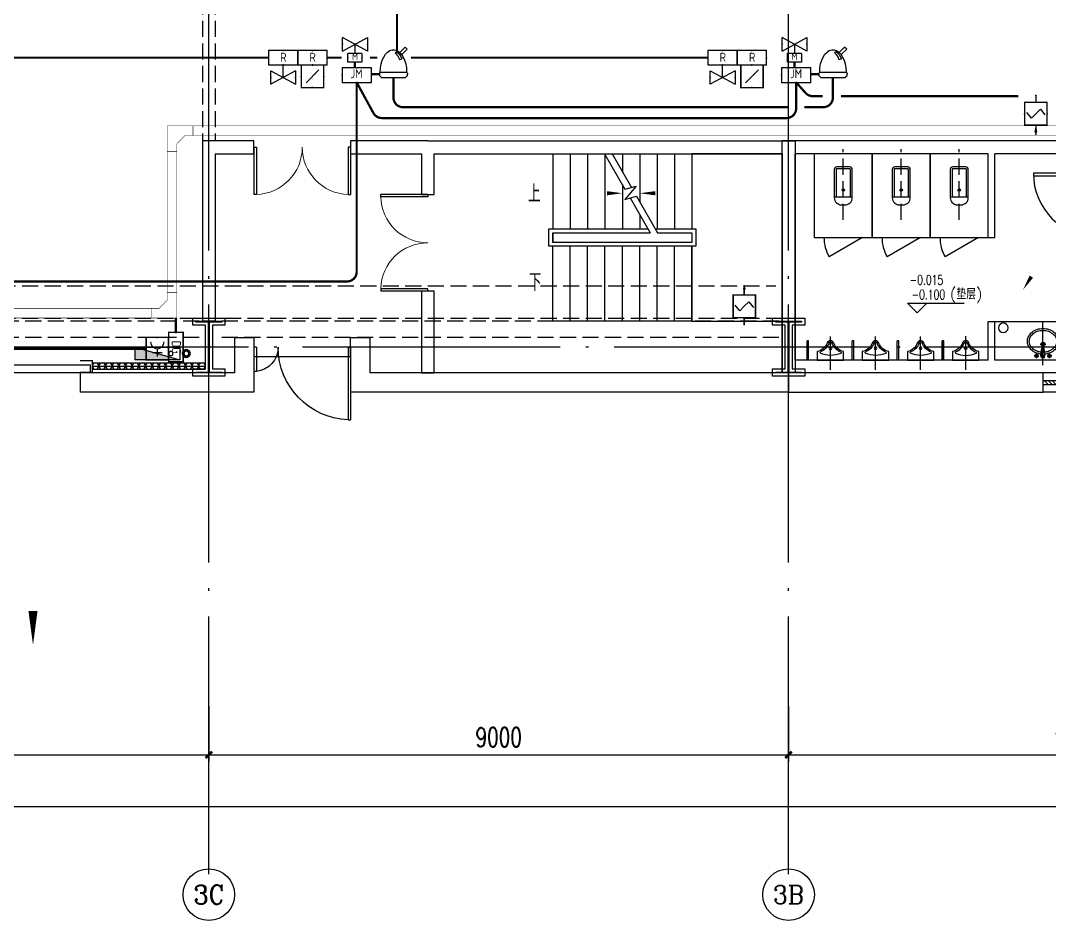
# Model space of a CAD drawing. Extents: x -1396510 to 1250330, y -1892470 to 1623980.
# Drawn here: x 798553 to 814525, y -1368770 to -1354808 of the extents above; entities that cross this region are included whole.
import ezdxf
from ezdxf.enums import TextEntityAlignment as Align

# ---------------------------------------------------------------- set-up
doc = ezdxf.new("R2010")
doc.units = 0
doc.header["$LTSCALE"] = 1000
doc.header["$MEASUREMENT"] = 0
for name, pattern in [('10平面$0$DASH', [0.35, 0.25, -0.1]), ('10平面$1$DOTE', [2.42, 2, -0.2, 0.02, -0.2]), ('DASH', [0.35, 0.25, -0.1]), ('DOTE', [2.42, 2, -0.2, 0.02, -0.2])]:
    doc.linetypes.add(name, pattern=pattern)
doc.layers.get('Defpoints').update_dxf_attribs({"color": 210})
for name, color, linetype in [('10平面$0$WINDOW', 4, 'Continuous'), ('10平面$1$A-AXIS-DOTE', 14, '10平面$1$DOTE'), ('A-AXIS-D', 1, 'Continuous'), ('A-AXIS-DOTE', 14, 'DOTE'), ('A-AXIS-SYMB', 3, 'Continuous'), ('A-HATCH-2', 251, 'Continuous'), ('A-HRAIL', 173, 'Continuous'), ('A-LIN-V', 9, 'Continuous'), ('A-SFCE', 30, 'Continuous'), ('A-TEXT', 61, 'Continuous'), ('A-WC', 223, 'Continuous'), ('A-WINDOW', 140, 'Continuous'), ('AS-COLN', 6, 'Continuous'), ('AS-WALL', 40, 'Continuous'), ('CABLETRAY_FIRE', 1, 'DASH'), ('DIM_SYMB', 3, 'Continuous'), ('EQUIP-动力', 3, 'Continuous'), ('EQUIP-消防', 3, 'Continuous'), ('SB_ZF消火栓', 10, 'Continuous'), ('SB_ZF消火栓M', 10, 'Continuous'), ('SP-KDLA消防', 2, 'Continuous'), ('WIRE-照明', 1, 'Continuous'), ('建-标高', 3, 'Continuous'), ('建-门', 4, 'Continuous')]:
    doc.layers.add(name, color=color, linetype=linetype)
doc.layers.add('A-云线2', color=3, linetype='Continuous', plot=False)
doc.layers.add('LG-ZF消防', color=1, linetype='Continuous', lineweight=60)
doc.styles.add('_TCH_AXIS', font='COMPLEX', dxfattribs={"bigfont": 'GBCBIG'})
doc.styles.add('_TCH_DIM', font='SIMPLEX', dxfattribs={"bigfont": 'GBCBIG'})
doc.styles.add('_TCH_DIM_T3', font='SIMPLEX', dxfattribs={"width": 0.705882, "bigfont": 'GBCBIG'})
doc.styles.add('_TCH_WINDOW', font='SIMPLEX', dxfattribs={"height": 3.5, "bigfont": 'GBCBIG'})
doc.styles.add('_TEL_ATTDEF', font='GBENOR', dxfattribs={"width": 0.8, "height": 3, "bigfont": 'GBCBIG'})
doc.styles.add('_TEL_DIM', font='SIMPLEX', dxfattribs={"width": 0.8, "height": 3.5, "bigfont": 'HZTXT'})
doc.styles.add('A-STANDARD', font='SIMPLEX', dxfattribs={"bigfont": 'GBCBIG'})
doc.styles.get("Standard").update_dxf_attribs({"font": 'gbenor.shx', "bigfont": 'gbcbig.shx'})
doc.styles.add('TG_LINETYPE', font='SIMPLEX', dxfattribs={"width": 0.8, "height": 3, "bigfont": 'HZTXT'})
doc.linetypes.add('TG_TV', pattern='A,1,-0.6,["TV",TG_LINETYPE,S=0.1,R=0,X=-0.6,Y=-0.15],0', length=1.6)
doc.dimstyles.new('_TCH_ARCH&&100', dxfattribs={"dimtxt": 297.5, "dimasz": 100, "dimexe": 100, "dimexo": 100, "dimgap": 126.25, "dimtad": 1, "dimdec": 0, "dimzin": 0, "dimdsep": 46, "dimtxsty": '_TCH_DIM_T3', "dimblk": 'ARCHTICK', "dimcen": 0.09, "dimclrt": 7, "dimazin": 2, "dimtfac": 1, "dimtdec": 0, "dimtix": 1, "dimtmove": 2, "dimatfit": 3, "dimfxl": 0, "dimtolj": 1, "dimtzin": 0, "dimarcsym": 0})

# ---------------------------------------------------------------- blocks, each defined once
blk = doc.blocks.new('清洁间')
at = {"layer": 'A-AXIS-DOTE', "color": 0, "linetype": 'DASH'}
blk.add_lwpolyline([(2044571, 1694020), (2045331, 1694020)], dxfattribs=at)
at = {"layer": 'A-WC', "color": 0}
for points in [[(2045106, 1693770), (2045106, 1694270), (2044606, 1694270), (2044606, 1693770)], [(2045056, 1693820), (2045056, 1694220), (2044656, 1694220), (2044656, 1693820)]]:
    blk.add_lwpolyline(points, close=True, dxfattribs=at)
for points in [[(2044828, 1694048), (2044656, 1694220)], [(2044884, 1694048), (2045056, 1694220)], [(2044656, 1693820), (2044828, 1693991)], [(2045056, 1693820), (2044884, 1693991)]]:
    blk.add_lwpolyline(points, dxfattribs=at)
blk.add_circle((2044856, 1694020), 40, dxfattribs=at)
blk = doc.blocks.new('厕卫')
at = {"layer": 'A-AXIS-DOTE', "color": 0, "linetype": 'DASH'}
blk.add_line((50, -823), (50, 272), dxfattribs=at)
at = {"layer": 'A-WC', "color": 0}
for p, q in [((-60, -40), (-60, -470)), ((150, -30), (-50, -30)), ((160, -470), (160, -40)), ((190, -470), (-90, -470)), ((350, -1097), (-170, -1397))]:
    blk.add_line(p, q, dxfattribs=at)
blk.add_lwpolyline([(-400, 203), (-400, -1097), (500, -1097), (500, 203)], close=True, dxfattribs=at)
blk.add_lwpolyline([(190, -40, 0.414214), (150, 0), (-50, 0, 0.414214), (-90, -40), (-90, -480, 0.414214), (20, -590), (80, -590, 0.414214), (190, -480)], format="xyb", close=True, dxfattribs=at)
blk.add_circle((50, -359), 20, dxfattribs=at)
for centre, radius, start, end in [((-50, -40), 10, 90, 180), ((150, -40), 10, 0, 90), ((350, -1097), 600, 180, 209.9999)]:
    blk.add_arc(centre, radius, start, end, dxfattribs=at)
for p in [(50, 0), (50, -359)]:
    blk.add_point(p, dxfattribs=at)
blk = doc.blocks.new('$lvtry$00000224')
at = {"color": 0}
for p, q in [((-363, 0), (-363, -300)), ((-338, 0), (-363, 0)), ((-338, 0), (-338, -300)), ((337, 0), (337, -300)), ((362, 0), (337, 0)), ((362, 0), (362, -300)), ((-338, -300), (-363, -300)), ((362, -300), (337, -300))]:
    blk.add_line(p, q, dxfattribs=at)
at = {"color": 0, "elevation": 0}
blk.add_lwpolyline([(-205, -131), (-205, 0), (205, 0), (205, -131, 0.268068), (51, -263, -0.317765), (0, -300, -0.317765), (-51, -263, 0.268068)], format="xyb", close=True, dxfattribs=at)
at = {"color": 0}
blk.add_circle((0, -182, 0), 20, dxfattribs=at)
for centre, radius, start, end in [((-152, -115, 0), 10, 114.1084, 248.1394), ((5, -466, 0), 395, 66.6675, 114.1084), ((-243, -341, 0), 233, 19.2639, 68.1394), ((243, -341, 0), 233, 110.4941, 160.7361), ((158, -113, 0), 10, 290.4941, 66.6675), ((0, -256, 0), 24, 199.2639, 269.4998), ((0, -256, 0), 24, 270.5002, 340.7361)]:
    blk.add_arc(centre, radius, start, end, dxfattribs=at)
blk.add_point((0, -182, 0), dxfattribs=at)
at = {"layer": 'A-AXIS-DOTE', "color": 0}
blk.add_lwpolyline([(0, 153), (0, -367)], dxfattribs=at)
blk = doc.blocks.new('小便器')
at = {"layer": 'A-WC', "color": 8, "xscale": -1, "rotation": 89.99999999999999}
blk.add_blockref('$lvtry$00000224', (2044606, 1695654), dxfattribs=at)
blk = doc.blocks.new('45345')
at = {"layer": 'A-WC'}
h = blk.add_hatch(dxfattribs=at)
h.set_pattern_fill('ANSI31', color=0, scale=10)
h.set_pattern_definition([(30, (40598742844.535, 3385776346.45), (-7.9375, 13.74815), [])])
edge = h.paths.add_edge_path()
edge.add_arc((40598742441.347763, 3385774511.717568), 50, 0, 360)
at = {"layer": 'A-WC', "color": 0}
blk.add_circle((40598742441.347763, 3385774511.717568), 50, dxfattribs=at)
blk = doc.blocks.new('343243')
at = {"layer": '10平面$1$A-AXIS-DOTE', "color": 0}
blk.add_lwpolyline([(-137039, 783550), (-137039, 784210)], dxfattribs=at)
at = {"layer": 'A-WC', "color": 0}
for p, q in [((-137084, 783875), (-136994, 783875)), ((-137071, 783707), (-137056, 783814)), ((-137064, 783668), (-137056, 783814)), ((-137056, 783814), (-137022, 783814)), ((-137056, 783804), (-137022, 783804)), ((-137039, 783830), (-137039, 783920)), ((-137014, 783668), (-137022, 783814)), ((-137008, 783707), (-137022, 783814)), ((-137176, 783694), (-137103, 783694)), ((-137139, 783657), (-137139, 783731)), ((-137064, 783668), (-137071, 783707)), ((-137064, 783668), (-137014, 783668)), ((-137063, 783687), (-137015, 783687)), ((-137014, 783668), (-137008, 783707)), ((-136976, 783694), (-136903, 783694)), ((-136939, 783657), (-136939, 783731))]:
    blk.add_line(p, q, dxfattribs=at)
for points in [[(-137069, 783721, -0.055034), (-137132, 783735, -0.088849), (-137208, 783776, -0.104988), (-137263, 783843, -0.12017), (-137282, 783920, -0.12017), (-137263, 783997, -0.104988), (-137208, 784064, -0.088849), (-137132, 784105, -0.080052), (-137039, 784120, -0.080052)], [(-137039, 784120, -0.080052), (-136946, 784105, -0.088849), (-136870, 784064, -0.104988), (-136815, 783997, -0.12017), (-136796, 783920, -0.12017), (-136815, 783843, -0.104988), (-136870, 783776, -0.088849), (-136946, 783735, -0.055034), (-137010, 783721, -0.080052)], [(-137065, 783751, -0.056066), (-137123, 783763, -0.088849), (-137190, 783800, -0.104988), (-137237, 783857, -0.12017), (-137252, 783920, -0.12017), (-137237, 783983, -0.104988), (-137190, 784040, -0.088849), (-137123, 784077, -0.080052), (-137039, 784090, -0.080052)], [(-137039, 784090, -0.080052), (-136956, 784077, -0.088849), (-136889, 784040, -0.104988), (-136842, 783983, -0.12017), (-136826, 783920, -0.12017), (-136842, 783857, -0.104988), (-136889, 783800, -0.088849), (-136956, 783763, -0.056066), (-137014, 783751, -0.080052)]]:
    blk.add_lwpolyline(points, format="xyb", dxfattribs=at)
for centre, radius in [((-137039, 783875), 30), ((-137039, 783875), 20), ((-137139, 783694), 25), ((-137139, 783694), 15), ((-136939, 783694), 25), ((-136939, 783694), 15)]:
    blk.add_circle(centre, radius, dxfattribs=at)
for centre, start, end in [((-137040, 783695), 80.5252, 279.4748), ((-137038, 783695), 260.5252, 99.4748)]:
    blk.add_arc(centre, 7.19, start, end, dxfattribs=at)
blk = doc.blocks.new('*U14')
at = {"color": 0}
blk.add_lwpolyline([(500, 0), (500, 1000), (460, 1000), (460, 0)], close=True, dxfattribs=at)
blk.add_arc((500, 0), 1000, 90, 180, dxfattribs=at)
blk = doc.blocks.new('*U13')
at = {"color": 0, "xscale": 0.001, "yscale": 0.001, "zscale": 0.001}
blk.add_blockref('*U14', (0, 0), dxfattribs=at)
blk = doc.blocks.new('*U16')
at = {"color": 0}
blk.add_lwpolyline([(400, 0), (400, 800), (360, 800), (360, 0)], close=True, dxfattribs=at)
blk.add_arc((400, 0), 800, 90, 180, dxfattribs=at)
blk = doc.blocks.new('*U15')
at = {"color": 0, "xscale": 0.00125, "yscale": 0.00125, "zscale": 0.00125}
blk.add_blockref('*U16', (0, 0), dxfattribs=at)
blk = doc.blocks.new('G$CA7A27C8F')
at = {"layer": 'A-AXIS-DOTE', "color": 8}
blk.add_lwpolyline([(2222, -4363), (1702, -4363)], dxfattribs=at)
at = {"layer": 'A-AXIS-SYMB', "color": 8}
for points in [[(-426, 1047, 0, 0, 0), (104, 1517, 0, 64, 0), (-76, 1358, 0, 0, 0)], [(1310, -1863, 0, 0, 0), (1840, -1393, 0, 64, 0), (1660, -1552, 0, 0, 0)], [(364, -3083, 0, 0, 0), (980, -3473, 0, 64, 0), (777, -3344, 0, 0, 0)]]:
    blk.add_lwpolyline(points, format="xyseb", dxfattribs=at)
at = {"layer": 'A-LIN-V', "color": 8}
blk.add_line((2070, 2187), (-1130, 2187), dxfattribs=at)
at = {"layer": 'A-WC', "color": 8}
for p, q in [((1470, -3913), (1470, -2413)), ((2070, -4700), (1770, -4700)), ((1770, -4700), (1770, -4725)), ((2070, -4725), (1770, -4725))]:
    blk.add_line(p, q, dxfattribs=at)
at = {"layer": 'A-WC'}
blk.add_line((2070, -4700), (2070, -4725), dxfattribs=at)
at = {"layer": 'A-WC', "color": 8}
blk.add_lwpolyline([(-1130, 1587), (270, 1587), (270, 2187), (270, 2187)], dxfattribs=at)
at = {"layer": 'A-WC', "color": 8, "elevation": 0}
blk.add_lwpolyline([(1939, -4568), (2070, -4568), (2070, -4158), (1939, -4158, -0.268068), (1806, -4312, 0.317765), (1770, -4363, 0.317765), (1806, -4414, -0.268068)], format="xyb", close=True, dxfattribs=at)
at = {"layer": 'A-WC', "color": 8}
blk.add_circle((1888, -4363, 0), 20, dxfattribs=at)
for centre, radius, start, end in [((1729, -4120, 0), 233, 289.2639, 339.5059), ((1957, -4205, 0), 10, 23.3325, 159.5059), ((1603, -4358, 0), 395, 335.8916, 23.3325), ((1814, -4363, 0), 24, 109.2639, 179.4998), ((1814, -4363, 0), 24, 180.5002, 250.7361), ((1729, -4606, 0), 233, 21.8606, 70.7361), ((1955, -4515, 0), 10, 201.8606, 335.8916)]:
    blk.add_arc(centre, radius, start, end, dxfattribs=at)
blk.add_point((1888, -4363, 0), dxfattribs=at)
at = {"layer": 'AS-WALL'}
for p, q in [((-1330, 2387), (-1330, -563)), ((-1130, 2387), (-1330, 2387)), ((-1130, 2387), (-1130, -363)), ((2070, 2387), (2070, -363)), ((2270, 2387), (2070, 2387)), ((2270, 2387), (2270, -463)), ((-830, -363), (-1130, -363)), ((-830, -563), (-830, -363)), ((370, -363), (170, -363)), ((170, -363), (170, -563)), ((2070, -363), (370, -363)), ((2270, -463), (2270, -2313)), ((-1330, -563), (-830, -563)), ((170, -563), (270, -563)), ((270, -563), (270, -1013)), ((470, -1013), (470, -563)), ((2070, -563), (470, -563)), ((2070, -563), (2070, -2213)), ((270, -1013), (470, -1013)), ((470, -1813), (270, -1813)), ((270, -1813), (270, -2213)), ((470, -2213), (470, -1813)), ((-1330, -2213), (-1330, -3963)), ((-830, -2213), (-1330, -2213)), ((-830, -2413), (-830, -2213)), ((270, -2213), (170, -2213)), ((170, -2213), (170, -2413)), ((2070, -2213), (470, -2213)), ((2270, -2313), (2270, -3963)), ((-1130, -2413), (-1130, -3913)), ((-1130, -2413), (-830, -2413)), ((170, -2413), (370, -2413)), ((2070, -2413), (370, -2413)), ((2070, -2413), (2070, -3913)), ((-1330, -3963), (-1330, -7213)), ((170, -3913), (-1130, -3913)), ((170, -4013), (170, -3913)), ((2070, -3913), (1470, -3913)), ((1470, -4013), (1470, -3913)), ((2270, -3963), (2270, -7213)), ((170, -4013), (-1130, -4013)), ((-1130, -4013), (-1130, -7013)), ((2070, -4013), (1470, -4013)), ((2070, -4013), (2070, -7013)), ((2070, -7013), (-1130, -7013)), ((2270, -7213), (-1330, -7213))]:
    blk.add_line(p, q, dxfattribs=at)
at = {"layer": '建-门'}
for p, q in [((170, -363), (-830, -363)), ((470, -1013), (470, -1813)), ((170, -2413), (-830, -2413))]:
    blk.add_line(p, q, dxfattribs=at)
at = {"color": 8}
for name, p, rotation in [('厕卫', (1866, 1037), 270), ('厕卫', (1866, 137), 270), ('厕卫', (-928, -4513), 90), ('小便器', (2046676, 1690591), 180), ('厕卫', (-928, -5413), 90), ('小便器', (2046676, 1689891), 180), ('厕卫', (-928, -6313), 90), ('小便器', (2046676, 1689191), 180)]:
    blk.add_blockref(name, p, dxfattribs=dict(at, rotation=rotation))
at = {"layer": 'A-HRAIL', "color": 8, "rotation": 180}
blk.add_blockref('清洁间', (2046676, 1693207), dxfattribs=at)
at = {"layer": 'A-LIN-V', "color": 8, "xscale": -1.5, "yscale": 1.5, "zscale": 1.5}
for p in [(60898113797, -5078660050), (60898115621, -5078662967), (60898115232, -5078665548)]:
    blk.add_blockref('45345', p, dxfattribs=at)
at = {"layer": 'A-WINDOW', "color": 8}
for p, rotation in [((-137370, 785805), 180), ((785700, 133876), 90)]:
    blk.add_blockref('343243', p, dxfattribs=dict(at, rotation=rotation))
at = {"layer": '建-门'}
for name, p, xscale, yscale, zscale, rotation in [('*U13', (-330, -463), 1000, -1000, 199.9999999999999, 180.0000000000208), ('*U15', (370, -1413), 800, -800, 199.9999999999998, 270), ('*U13', (-330, -2313), 1000, 1000, 200, 180.0000000000208)]:
    blk.add_blockref(name, p, dxfattribs=dict(at, xscale=xscale, yscale=yscale, zscale=zscale, rotation=rotation))
at = {"layer": 'A-TEXT', "color": 8, "style": '_TCH_WINDOW'}
for s, p in [('女卫', (-372, 733)), ('清洁间', (1028, -1515)), ('男卫', (191, -2836))]:
    blk.add_text(s, height=231.5, dxfattribs=at).set_placement(p)
blk = doc.blocks.new('10平面$0$$DorLib2D$00000126')
at = {"color": 0, "linetype": 'Continuous'}
for p, q in [((-0.532, 0.5), (-0.532, 0.9)), ((0.532, 0.9), (0.532, 0.5))]:
    blk.add_line(p, q, dxfattribs=at)
at = {"color": 0, "linetype": '10平面$0$DASH'}
for p, q in [((-0.532, 0.9), (0.532, 0.9)), ((-0.532, 0.5), (0.532, 0.5))]:
    blk.add_line(p, q, dxfattribs=at)
blk = doc.blocks.new('DOOR2DLIB$SYSLIB$00000123')
at = {"color": 0}
for p, q in [((0.475, -0.001), (0.475, 0.752)), ((0.475, 0.752), (0.5, 0.752)), ((0.5, -0.001), (0.5, 0.752)), ((-0.5, 0), (-0.5, 0.252)), ((-0.475, 0.252), (-0.5, 0.252)), ((-0.475, 0), (-0.475, 0.252)), ((-0.475, 0), (-0.5, 0)), ((0.475, -0.001), (0.5, -0.001))]:
    blk.add_line(p, q, dxfattribs=at)
for centre, radius, start, end in [((0.505, -0.002), 0.755, 92.2493, 179.7238), ((-0.501, 0.003), 0.251, 359.7899, 84.0974)]:
    blk.add_arc(centre, radius, start, end, dxfattribs=at)
blk = doc.blocks.new('42343243')
at = {"layer": '10平面$0$WINDOW'}
blk.add_line((-144654, 1222620), (-146154, 1222620), dxfattribs=at)
at = {"layer": 'AS-WALL'}
for p, q in [((-146154, 1223170), (-148854, 1223170)), ((-148854, 1222870), (-148854, 1223170)), ((-146154, 1222620), (-146154, 1223170)), ((-144654, 1222620), (-144654, 1223170)), ((-137854, 1223170), (-144654, 1223170)), ((-137854, 1222870), (-137854, 1223170)), ((-146454, 1222870), (-148854, 1222870)), ((-146454, 1222320), (-146454, 1222870)), ((-144354, 1222320), (-144354, 1222870)), ((-137854, 1222870), (-144354, 1222870)), ((-146154, 1222320), (-146154, 1222620)), ((-144654, 1222620), (-144654, 1222320)), ((-146454, 1222320), (-146154, 1222320)), ((-144654, 1222320), (-144354, 1222320))]:
    blk.add_line(p, q, dxfattribs=at)
at = {"layer": '10平面$0$WINDOW', "zscale": 300}
for name, p, xscale, yscale, rotation in [('DOOR2DLIB$SYSLIB$00000123', (-145404, 1222470), -1500, -1500, 179.9999999999555), ('10平面$0$$DorLib2D$00000126', (-151354, 1223020), 5000, 300, 180)]:
    blk.add_blockref(name, p, dxfattribs=dict(at, xscale=xscale, yscale=yscale, rotation=rotation))
blk = doc.blocks.new('4324324')
at = {"layer": 'A-HATCH-2', "color": 8, "linetype": 'DASH'}
for p, q in [((-312854, 549870), (-138054, 549870)), ((-312854, 549370), (-138054, 549370))]:
    blk.add_line(p, q, dxfattribs=at)
blk = doc.blocks.new('w42343243')
at = {"layer": 'A-HATCH-2', "color": 8}
blk.add_lwpolyline([(-165104, 621070), (-164604, 621070), (-164604, 620958), (-164800, 620958), (-164800, 620282), (-164604, 620282), (-164604, 620170), (-165104, 620170), (-165104, 620282), (-164908, 620282), (-164908, 620958), (-165104, 620958)], close=True, dxfattribs=at)
at = {"layer": 'AS-COLN', "color": 3}
blk.add_lwpolyline([(-165054, 621020), (-164654, 621020), (-164654, 621008), (-164850, 621008), (-164850, 620232), (-164654, 620232), (-164654, 620220), (-165054, 620220), (-165054, 620232), (-164858, 620232), (-164858, 621008), (-165054, 621008)], close=True, dxfattribs=at)
blk = doc.blocks.new('42343')
at = {"layer": 'A-WINDOW'}
for p in [(18000, -71700), (27000, -71700)]:
    blk.add_blockref('w42343243', p, dxfattribs=at)
blk = doc.blocks.new('3333')
at = {"layer": 'A-SFCE', "const_width": 20}
blk.add_lwpolyline([(-227064, 766320), (-227064, 766510), (-227244, 766510), (-227244, 766320)], dxfattribs=at)
blk = doc.blocks.new('A$C5D961328')
at = {"layer": 'SB_ZF消火栓'}
blk.add_hatch(color=256, dxfattribs=at).paths.add_polyline_path([(0, 40), (700, 40), (700, 240)])
for p, q in [((700, 240), (0, 240)), ((0, 240), (0, 40)), ((700, 240), (0, 40)), ((700, 240), (700, 40)), ((0, 40), (700, 40))]:
    blk.add_line(p, q, dxfattribs=at)
at = {"layer": 'SB_ZF消火栓', "color": 1}
blk.add_circle((140, 140), 32.5, dxfattribs=at)
blk = doc.blocks.new('we42342343234')
at = {"layer": 'LG-ZF消防'}
blk.add_circle((-147204, 548820), 50, dxfattribs=at)
at = {"layer": 'SB_ZF消火栓M', "xscale": -1}
blk.add_blockref('A$C5D961328', (-147304, 548680), dxfattribs=at)
blk = doc.blocks.new('_ArchTick')
at = {"color": 0, "linetype": 'ByBlock', "const_width": 0.4}
blk.add_lwpolyline([(-0.5, -0.5), (0.5, 0.5)], dxfattribs=at)
blk = doc.blocks.new('*D5817')
at = {"layer": 'A-AXIS-D', "color": 0, "lineweight": -2, "transparency": 16777216}
for p, q in [((157000, -77370), (157000, -78228)), ((166000, -77370), (166000, -78228)), ((157000, -78128), (166000, -78128))]:
    blk.add_line(p, q, dxfattribs=at)
at = {"layer": 'Defpoints', "color": 0, "transparency": 16777216}
for p in [(157000, -77270), (166000, -77270), (166000, -78128)]:
    blk.add_point(p, dxfattribs=at)
at = {"layer": 'A-AXIS-D', "color": 0, "lineweight": -2, "transparency": 16777216, "xscale": 100, "yscale": 100, "zscale": 100, "rotation": 180}
blk.add_blockref('_ArchTick', (157000, -78128), dxfattribs=at)
at = {"layer": 'A-AXIS-D', "color": 0, "lineweight": -2, "transparency": 16777216, "xscale": 100, "yscale": 100, "zscale": 100}
blk.add_blockref('_ArchTick', (166000, -78128), dxfattribs=at)
at = {"layer": 'A-AXIS-D', "color": 7, "transparency": 16777216, "insert": (161500, -77853), "char_height": 297.5, "attachment_point": 5, "style": '_TCH_DIM_T3'}
blk.add_mtext('\\A1;9000', dxfattribs=at)
blk = doc.blocks.new('*D5818')
at = {"layer": 'A-AXIS-D', "color": 0, "lineweight": -2, "transparency": 16777216}
for p, q in [((166000, -77370), (166000, -78228)), ((175000, -77370), (175000, -78228)), ((166000, -78128), (175000, -78128))]:
    blk.add_line(p, q, dxfattribs=at)
at = {"layer": 'Defpoints', "color": 0, "transparency": 16777216}
for p in [(166000, -77270), (175000, -77270), (175000, -78128)]:
    blk.add_point(p, dxfattribs=at)
at = {"layer": 'A-AXIS-D', "color": 0, "lineweight": -2, "transparency": 16777216, "xscale": 100, "yscale": 100, "zscale": 100, "rotation": 180}
blk.add_blockref('_ArchTick', (166000, -78128), dxfattribs=at)
at = {"layer": 'A-AXIS-D', "color": 0, "lineweight": -2, "transparency": 16777216, "xscale": 100, "yscale": 100, "zscale": 100}
blk.add_blockref('_ArchTick', (175000, -78128), dxfattribs=at)
at = {"layer": 'A-AXIS-D', "color": 7, "transparency": 16777216, "insert": (170500, -77853), "char_height": 297.5, "attachment_point": 5, "style": '_TCH_DIM_T3'}
blk.add_mtext('\\A1;9000', dxfattribs=at)
blk = doc.blocks.new('*D5819')
at = {"layer": 'A-AXIS-D', "color": 0, "lineweight": -2, "transparency": 16777216}
for p, q in [((175000, -77370), (175000, -78228)), ((184000, -77370), (184000, -78228)), ((175000, -78128), (184000, -78128))]:
    blk.add_line(p, q, dxfattribs=at)
at = {"layer": 'Defpoints', "color": 0, "transparency": 16777216}
for p in [(175000, -77270), (184000, -77270), (184000, -78128)]:
    blk.add_point(p, dxfattribs=at)
at = {"layer": 'A-AXIS-D', "color": 0, "lineweight": -2, "transparency": 16777216, "xscale": 100, "yscale": 100, "zscale": 100, "rotation": 180}
blk.add_blockref('_ArchTick', (175000, -78128), dxfattribs=at)
at = {"layer": 'A-AXIS-D', "color": 0, "lineweight": -2, "transparency": 16777216, "xscale": 100, "yscale": 100, "zscale": 100}
blk.add_blockref('_ArchTick', (184000, -78128), dxfattribs=at)
at = {"layer": 'A-AXIS-D', "color": 7, "transparency": 16777216, "insert": (179500, -77853), "char_height": 297.5, "attachment_point": 5, "style": '_TCH_DIM_T3'}
blk.add_mtext('\\A1;9000', dxfattribs=at)
blk = doc.blocks.new('*D5830')
at = {"layer": 'A-AXIS-D', "color": 0, "lineweight": -2, "transparency": 16777216}
for p, q in [((-900, -77470), (-900, -79028)), ((184800, -77470), (184800, -79028)), ((-900, -78928), (184800, -78928))]:
    blk.add_line(p, q, dxfattribs=at)
at = {"layer": 'Defpoints', "color": 0, "transparency": 16777216}
for p in [(-900, -77370), (184800, -77370), (184800, -78928)]:
    blk.add_point(p, dxfattribs=at)
at = {"layer": 'A-AXIS-D', "color": 0, "lineweight": -2, "transparency": 16777216, "xscale": 100, "yscale": 100, "zscale": 100, "rotation": 180}
blk.add_blockref('_ArchTick', (-900, -78928), dxfattribs=at)
at = {"layer": 'A-AXIS-D', "color": 0, "lineweight": -2, "transparency": 16777216, "xscale": 100, "yscale": 100, "zscale": 100}
blk.add_blockref('_ArchTick', (184800, -78928), dxfattribs=at)
at = {"layer": 'A-AXIS-D', "color": 7, "transparency": 16777216, "insert": (91950, -78653), "char_height": 297.5, "attachment_point": 5, "style": '_TCH_DIM_T3'}
blk.add_mtext('\\A1;185700', dxfattribs=at)
blk = doc.blocks.new('*U52')
at = {"color": 0}
for p, q in [((-250, 150), (250, 150)), ((250, 30), (-250, 30)), ((-250, -30), (-190, 30)), ((-190, -30), (-130, 30)), ((-130, -30), (-70, 30)), ((-70, -30), (-10, 30)), ((-10, -30), (50, 30)), ((50, -30), (110, 30)), ((110, -30), (170, 30)), ((170, -30), (230, 30)), ((250, -30), (-250, -30)), ((-250, -150), (250, -150))]:
    blk.add_line(p, q, dxfattribs=at)
for points in [[(-250, -150), (-250, 150)], [(250, -150), (250, 150)]]:
    blk.add_lwpolyline(points, dxfattribs=at)
blk = doc.blocks.new('*U51')
at = {"color": 0, "xscale": 0.001999999996058992, "yscale": 0.003333333333333334, "zscale": 0.001999999996058992}
blk.add_blockref('*U52', (0, 0), dxfattribs=at)
blk = doc.blocks.new('$DorLib2D$00000002')
for p, q in [((-0.5, 0), (-0.5, 0.4875)), ((-0.475, 0.4875), (-0.5, 0.4875)), ((-0.475, 0), (-0.475, 0.4875)), ((0.475, 0), (0.475, 0.4875)), ((0.475, 0.4875), (0.5, 0.4875)), ((0.5, 0), (0.5, 0.4875)), ((-0.5, 0), (-0.475, 0)), ((0.5, 0), (0.475, 0))]:
    blk.add_line(p, q)
at = {"lineweight": 13}
for centre, start, end in [((-0.4875, 0), 0, 88.53072), ((0.4875, 0), 91.46928, 180)]:
    blk.add_arc(centre, 0.4875, start, end, dxfattribs=at)
blk = doc.blocks.new('99平面图例外参$0$$LinePat$圆环')
for points in [[(0, 150), (300, 150)], [(0, 0), (300, 0)], [(0, -150), (300, -150)]]:
    blk.add_lwpolyline(points)
at = {"color": 0}
blk.add_circle((150, 0), 150, dxfattribs=at)
blk = doc.blocks.new('$equip$00002763')
for p, q in [((-0.5, 0.5), (-0.5, -0.5)), ((0.5, 0.5), (-0.5, 0.5)), ((0.5, -0.5), (0.5, 0.5)), ((-0.5, 0), (-0.907, 0)), ((-0.802, 0.041), (-0.802, -0.039)), ((-0.802, -0.039), (-0.632, 0)), ((-0.2, 0.2), (0.05, 0.4)), ((0, 0), (-0.2, 0.2)), ((0, 0), (0.2, -0.2)), ((0.809, 0), (0.5, 0)), ((0.2, -0.2), (-0.05, -0.4)), ((-0.5, -0.5), (0.5, -0.5))]:
    blk.add_line(p, q)
at = {"color": 0, "linetype": 'Continuous'}
blk.add_line((-0.632, 0), (-0.802, 0.041), dxfattribs=at)
at = {"const_width": 0.0571}
for points in [[(-0.5, 0.5), (0.5, 0.5), (0.5, -0.5), (-0.5, -0.5), (-0.5, 0.5), (0.5, 0.5)], [(-0.907, 0), (-0.5, 0)], [(0.5, 0), (0.809, 0)]]:
    blk.add_lwpolyline(points, dxfattribs=at)
for p in [(0, 0.5), (-0.907, 0), (0.809, 0), (0, -0.5)]:
    blk.add_point(p)
blk.add_solid([(-0.632, 0), (-0.802, 0.041), (-0.802, -0.039)])
at = {"color": 7, "flags": 1}
for tag, height, p in [('A', 0.00002, (0, 0)), ('B', 0.4, (0.755, -0.345))]:
    blk.add_attdef(tag, text='', height=height, dxfattribs=at).set_placement(p, align=Align.MIDDLE_CENTER)
blk = doc.blocks.new('$equip$00002656')
for p, q in [((-0.5, 1), (-0.5, 0)), ((0.5, 1), (-0.5, 1)), ((0.5, 0), (0.5, 1)), ((0, 0.5), (0, 0.15)), ((-0.5, 0), (0.5, 0)), ((-0.219, 0.331), (0.222, 0.331))]:
    blk.add_line(p, q)
at = {"const_width": 0.0571}
blk.add_lwpolyline([(-0.5, 1), (0.5, 1), (0.5, 0), (-0.5, 0), (-0.5, 1), (0.5, 1)], dxfattribs=at)
blk.add_arc((0, 0.8), 0.3, 180, 0)
for p in [(0, 1), (-0.5, 0.5), (0.5, 0.5), (0, 0)]:
    blk.add_point(p)
at = {"color": 7, "flags": 1}
for tag, height, p in [('B', 0.4, (0.762, 0.292)), ('A', 0.00002, (0, 0))]:
    blk.add_attdef(tag, text='', height=height, dxfattribs=at).set_placement(p, align=Align.MIDDLE_CENTER)
blk = doc.blocks.new('$equip$00002773')
for p, q in [((0.65, 0.65), (-0.65, 0.65)), ((-0.65, 0.65), (-0.65, 0)), ((0.65, 0), (0.65, 0.65)), ((-0.65, 0), (0.65, 0))]:
    blk.add_line(p, q)
at = {"const_width": 0.04}
blk.add_lwpolyline([(-0.65, 0.65), (-0.65, 0), (0.65, 0), (0.65, 0.65), (-0.65, 0.65), (-0.65, 0)], dxfattribs=at)
for p in [(0, 0.65), (-0.65, 0.325), (0, 0), (0.65, 0.325)]:
    blk.add_point(p)
at = {"color": 7}
blk.add_attdef('$TEXT$', text='', height=0.4, dxfattribs=at).set_placement((0.006, 0.343), align=Align.MIDDLE_CENTER)
at = {"color": 7, "flags": 1}
for tag, p in [('A', (0, 0)), ('B', (0.905, 0.246))]:
    blk.add_attdef(tag, text='', height=0.4, dxfattribs=at).set_placement(p, align=Align.MIDDLE_CENTER)
blk = doc.blocks.new('$equip$00003146')
for p, q in [((-0.31, 0), (0.31, 0)), ((-0.31, -0.38), (-0.31, 0)), ((0.31, 0), (0.31, -0.38)), ((-0.31, -0.38), (0.31, -0.38)), ((0, -0.79), (0, -0.38)), ((0.55, -0.49), (-0.55, -1.09)), ((-0.55, -0.49), (0.55, -1.09)), ((-0.55, -1.09), (-0.55, -0.49)), ((0.55, -0.49), (0.55, -1.09))]:
    blk.add_line(p, q)
for p in [(0, 0), (-0.31, -0.19), (0.31, -0.19), (-0.55, -0.79), (0, -0.79), (0.55, -0.79)]:
    blk.add_point(p)
at = {"color": 7, "style": '_TEL_DIM'}
blk.add_attdef('$TEXT$', text='', height=0.3, dxfattribs=at).set_placement((0, -0.19), align=Align.MIDDLE_CENTER)
at = {"color": 7, "style": '_TEL_DIM', "flags": 1}
for tag in ['A', 'REMARK']:
    blk.add_attdef(tag, text='', height=0.00002, dxfattribs=at).set_placement((0, 0), align=Align.MIDDLE_CENTER)
blk = doc.blocks.new('A$C7E452847')
at = {"layer": 'SP-KDLA消防', "color": 0}
for p, q in [((-257, 0), (-300, -46)), ((-257, 0), (257, 0)), ((-300, -71), (-300, -46)), ((-300, -71), (-300, -95)), ((-280, -116), (-300, -95)), ((-280, -116), (280, -116)), ((-280, -116), (-276, -203)), ((-276, -203), (-261, -288)), ((257, 0), (300, -46)), ((261, -288), (276, -203)), ((276, -203), (280, -116)), ((280, -116), (300, -95)), ((300, -46), (300, -71)), ((300, -95), (300, -71)), ((-261, -288), (-238, -366)), ((-238, -366), (-207, -436)), ((-207, -436), (-169, -495)), ((90, -463), (111, -425)), ((111, -425), (128, -381)), ((128, -381), (182, -396)), ((158, -448), (182, -396)), ((169, -495), (207, -436)), ((207, -436), (238, -366)), ((238, -366), (261, -288)), ((-169, -495), (-125, -541)), ((-125, -541), (-77, -573)), ((-77, -573), (-26, -589)), ((-26, -589), (26, -589)), ((26, -589), (77, -573)), ((41, -515), (67, -493)), ((41, -515), (60, -550)), ((60, -550), (96, -526)), ((67, -493), (90, -463)), ((77, -573), (125, -541)), ((96, -526), (130, -491)), ((125, -541), (169, -495)), ((130, -491), (158, -448)), ((250, -646), (136, -532)), ((176, -486), (293, -603)), ((293, -603), (250, -646))]:
    blk.add_line(p, q, dxfattribs=at)
blk = doc.blocks.new('$equip$00002760')
for p, q in [((0.5, 0.5), (-0.5, 0.5)), ((-0.5, 0.5), (-0.5, -0.5)), ((0.5, -0.5), (0.5, 0.5)), ((-0.283, -0.283), (0.283, 0.283)), ((-0.5, -0.5), (0.5, -0.5))]:
    blk.add_line(p, q)
at = {"const_width": 0.0571}
blk.add_lwpolyline([(-0.5, 0.5), (0.5, 0.5), (0.5, -0.5), (-0.5, -0.5), (-0.5, 0.5), (0.5, 0.5)], dxfattribs=at)
for p in [(0, 0.5), (-0.5, 0), (0.5, 0), (0, -0.5)]:
    blk.add_point(p)
blk.add_solid([(0.283, 0.283), (0.075, 0.124), (0.124, 0.075)])
at = {"color": 7, "flags": 1}
for tag, height, p in [('A', 0.00002, (0, 0)), ('B', 0.4, (0.755, -0.254))]:
    blk.add_attdef(tag, text='', height=height, dxfattribs=at).set_placement(p, align=Align.MIDDLE_CENTER)
blk = doc.blocks.new('$equip$00002794')
for p, q in [((0, -0.552), (0, 0)), ((0, 0), (0.229, 0)), ((-0.55, -0.852), (-0.55, -0.252)), ((-0.55, -0.252), (0.55, -0.852)), ((0.55, -0.252), (-0.55, -0.852)), ((0.55, -0.252), (0.55, -0.852))]:
    blk.add_line(p, q)
for p in [(-0.55, -0.552), (0, -0.552), (0.55, -0.552)]:
    blk.add_point(p)
at = {"color": 7, "flags": 1}
for tag, height, p in [('A', 0.00002, (0, 0)), ('B', 0.4, (0.805, -0.606))]:
    blk.add_attdef(tag, text='', height=height, dxfattribs=at).set_placement(p, align=Align.MIDDLE_CENTER)
blk = doc.blocks.new('$equip$00002776')
for p, q in [((0.65, 0.65), (-0.65, 0.65)), ((-0.65, 0.65), (-0.65, 0)), ((0.65, 0), (0.65, 0.65)), ((-0.65, 0), (0.65, 0))]:
    blk.add_line(p, q)
at = {"const_width": 0.0571}
blk.add_lwpolyline([(-0.65, 0.65), (-0.65, 0), (0.65, 0), (0.65, 0.65), (-0.65, 0.65), (-0.65, 0)], dxfattribs=at)
for p in [(0, 0.65), (-0.65, 0.325), (0, 0), (0.65, 0.325)]:
    blk.add_point(p)
at = {"color": 7}
blk.add_attdef('$TEXT$', text='', height=0.34, dxfattribs=at).set_placement((0.006, 0.343), align=Align.MIDDLE_CENTER)
at = {"color": 7, "flags": 1}
for tag, height, p in [('A', 0.00002, (0, 0)), ('B', 0.4, (0.905, 0.246))]:
    blk.add_attdef(tag, text='', height=height, dxfattribs=at).set_placement(p, align=Align.MIDDLE_CENTER)
blk = doc.blocks.new('世赫3#厂房一层0821')
at = {"layer": 'A-AXIS-D'}
for centre in [(166000, -80296), (175000, -80296)]:
    blk.add_circle(centre, 400, dxfattribs=at)
at = {"layer": 'A-AXIS-DOTE', "color": 8, "ltscale": 2}
for p, q in [((166000, -79980), (166000, 5514)), ((175000, -79980), (175000, 5514)), ((190814.2, -71800), (-5155.8, -71800))]:
    blk.add_line(p, q, dxfattribs=at)
at = {"layer": 'A-AXIS-SYMB', "color": 8}
blk.add_lwpolyline([(163270, -74962.3, 0, 0, 0), (163270, -76422.3, 0, 140, 0), (163270, -75897.3, 0, 0, 0)], format="xyseb", dxfattribs=at)
at = {"layer": 'A-SFCE', "linetype": 'DASH'}
for p, q in [((165850, -71400), (148150, -71400)), ((165850, -71650), (148150, -71650))]:
    blk.add_line(p, q, dxfattribs=at)
at = {"layer": 'A-SFCE', "color": 2, "linetype": 'DASH'}
for p, q in [((174850, -71400), (166150, -71400)), ((174850, -71650), (166150, -71650))]:
    blk.add_line(p, q, dxfattribs=at)
at = {"layer": 'AS-WALL'}
for p, q in [((178950, -72200), (175000, -72200)), ((175000, -72200), (175000, -72500)), ((178950, -72500), (178950, -72200)), ((175000, -72500), (178950, -72500))]:
    blk.add_line(p, q, dxfattribs=at)
at = {"layer": 'Defpoints', "color": 8, "linetype": 'DASH'}
for p, q in [((165896, -36288), (165900, -68600)), ((166096, -36288), (166100, -68600)), ((166100, -68600), (165900, -68600))]:
    blk.add_line(p, q, dxfattribs=at)
at = {"layer": 'Defpoints', "color": 8}
for p, q in [((166700, -68600), (165900, -68600)), ((165900, -68600), (165900, -71400)), ((166700, -68800), (166700, -68600)), ((169400, -68600), (168200, -68600)), ((168200, -68600), (168200, -68800)), ((169400, -68600), (175100, -68600)), ((175100, -68600), (175100, -72200)), ((166100, -68800), (166700, -68800)), ((166100, -68800), (166100, -71400)), ((168200, -68800), (169300, -68800)), ((169300, -68800), (169300, -69431.3)), ((169500, -69431.3), (169500, -68800)), ((169500, -68800), (174900, -68800)), ((171340, -68800), (172143.6, -68800)), ((171340, -68800), (171340, -69965)), ((171610, -68800), (171610, -69965)), ((171880, -68800), (171880, -69965)), ((172143.6, -68800), (172460.1, -69348.1)), ((172150, -68811), (172150, -69965)), ((172259.1, -68800), (173500, -68800)), ((172259.1, -68800), (172560.1, -69321.3)), ((172420, -68800), (172420, -69078.7)), ((172690, -68800), (172690, -69546.3)), ((172960, -68800), (172960, -69965)), ((173230, -68800), (173230, -69965)), ((173500, -68800), (173500, -69965)), ((174900, -68800), (173500, -68800)), ((173500, -68800), (173500, -69965)), ((174900, -68800), (174900, -72200)), ((174900, -71400), (174900, -68800)), ((172420, -69278.7), (172420, -69965)), ((172632.4, -69301.9), (172459.5, -69508)), ((172460.1, -69348.1), (172632.4, -69301.9)), ((169300, -69431.3), (169500, -69431.3)), ((172459.5, -69508), (172639.9, -69459.6)), ((172639.9, -69459.6), (172966.4, -70025)), ((172539.9, -69486.4), (172850.9, -70025)), ((172690, -69746.3), (172690, -69965)), ((171280, -70235), (171280, -69965)), ((171280, -69965), (172816.3, -69965)), ((171340, -70025), (172850.9, -70025)), ((171340, -70175), (171340, -70025)), ((171340, -70025), (172850.9, -70025)), ((171340, -70025), (171340, -70175)), ((172931.7, -69965), (173560, -69965)), ((172966.4, -70025), (173500, -70025)), ((172966.4, -70025), (173500, -70025)), ((173500, -70025), (173500, -70175)), ((173500, -70025), (173500, -70175)), ((173560, -69965), (173560, -70235)), ((173560, -70235), (171280, -70235)), ((173500, -70175), (171340, -70175)), ((173500, -70175), (171340, -70175)), ((171340, -71400), (171340, -70235)), ((171610, -71400), (171610, -70235)), ((171880, -71400), (171880, -70235)), ((172150, -71400), (172150, -70235)), ((172420, -71400), (172420, -70235)), ((172690, -71400), (172690, -70235)), ((172960, -71400), (172960, -70235)), ((173230, -71400), (173230, -70235)), ((173500, -71400), (173500, -70235)), ((173500, -70235), (173500, -71400)), ((169500, -70931.3), (169300, -70931.3)), ((169300, -70931.3), (169300, -72200)), ((169500, -72200), (169500, -70931.3)), ((166100, -71400), (165900, -71400)), ((173500, -71400), (171340, -71400)), ((173500, -71400), (174900, -71400)), ((169300, -72200), (169500, -72200)), ((175100, -72200), (174900, -72200))]:
    blk.add_line(p, q, dxfattribs=at)
at = {"layer": 'DIM_SYMB', "color": 8}
for points in [[(171205, -69412.5, 0, 0, 0), (172420, -69412.5, 0, 64, 0), (172180, -69412.5, 0, 0, 0)], [(171205, -70787.5, 0, 0, 0), (174200, -70787.5, 0, 0, 0), (174200, -69412.5, 0, 0, 0), (172690, -69412.5, 0, 64, 0), (172930, -69412.5, 0, 0, 0)]]:
    blk.add_lwpolyline(points, format="xyseb", dxfattribs=at)
at = {"layer": '建-标高', "color": 8}
for p, q in [((176997.8, -71270), (176847.8, -71120)), ((176847.8, -71120), (177727.8, -71120)), ((176997.8, -71270), (177147.8, -71120))]:
    blk.add_line(p, q, dxfattribs=at)
at = {"color": 8, "rotation": 270}
blk.add_blockref('G$CA7A27C8F', (182112.9, -69930.4), dxfattribs=at)
at = {"layer": 'A-HRAIL', "xscale": -0.344473467906519, "yscale": 0.3333333333111111, "zscale": 0.3333333333111111, "rotation": 179.999999999795}
for p in [(164189.2, -72093.9), (164292.5, -72093.9), (164395.9, -72093.9), (164499.2, -72093.9), (164602.6, -72093.9), (164705.9, -72093.9), (164809.2, -72093.9), (164912.6, -72093.9), (165015.9, -72093.9), (165119.3, -72093.9), (165222.6, -72093.9), (165325.9, -72093.9), (165429.3, -72093.9), (165532.6, -72093.9), (165636, -72093.9), (165739.3, -72093.9), (165842.7, -72093.9)]:
    blk.add_blockref('99平面图例外参$0$$LinePat$圆环', p, dxfattribs=at)
at = {"layer": 'A-SFCE', "rotation": 270}
blk.add_blockref('3333', (-602320.8, -299254.1), dxfattribs=at)
at = {"layer": 'A-WINDOW'}
for name in ['42343', '4324324']:
    blk.add_blockref(name, (312854.2, -620720), dxfattribs=at)
at = {"layer": 'A-WINDOW', "xscale": -1, "rotation": 180}
blk.add_blockref('42343243', (312854.2, 1150670), dxfattribs=at)
at = {"layer": 'A-WINDOW', "xscale": 500.000000985252, "yscale": -300, "zscale": 300, "rotation": 179.9999999936631}
blk.add_blockref('*U51', (179200, -72350), dxfattribs=at)
at = {"layer": 'Defpoints', "color": 8, "xscale": -1500, "yscale": -1500, "zscale": 200}
for p, rotation in [((167450, -68700), 6.532780952413937e-08), ((169400, -70181.3), 270.000000054067)]:
    blk.add_blockref('$DorLib2D$00000002', p, dxfattribs=dict(at, rotation=rotation))
at = {"layer": 'SB_ZF消火栓'}
blk.add_blockref('we42342343234', (312854.2, -620720), dxfattribs=at)
at = {"layer": 'A-AXIS-D', "color": 7, "style": '_TCH_AXIS'}
for s, height, p, p2 in [('3C', 294.28, (165761.8, -80443.2), (166238.2, -80443.2)), ('3B', 282.17, (174758.1, -80437.1), (175241.9, -80437.1))]:
    blk.add_text(s, height=height, dxfattribs=at).set_placement(p, p2, align=Align.FIT)
at = {"layer": 'DIM_SYMB', "color": 7, "style": '_TCH_DIM'}
for s, p in [('上', (170954.2, -69552.5)), ('下', (170969.1, -70927.5))]:
    blk.add_text(s, height=270.1, dxfattribs=at).set_placement(p)
at = {"layer": '建-标高', "color": 7, "style": 'A-STANDARD', "width": 0.705882}
for s, p in [('-0.015', (176879.2, -70832.5)), ('-0.100', (176909.2, -71060))]:
    blk.add_text(s, height=148.75, dxfattribs=at).set_placement(p)
at = {"layer": '建-标高', "color": 7, "style": 'A-STANDARD'}
blk.add_text('(垫层)', height=168.79, dxfattribs=at).set_placement((177504.2, -71060))
at = {"layer": 'A-AXIS-D'}
for base, p1, p2, picture, middle in [((166000, -78127.8), (157000, -77269.8), (166000, -77269.8), '*D5817', (161500, -77852.8)), ((175000, -78127.8), (166000, -77269.8), (175000, -77269.8), '*D5818', (170500, -77852.8)), ((184000, -78127.8), (175000, -77269.8), (184000, -77269.8), '*D5819', (179500, -77852.8)), ((184800, -78927.8), (-900, -77369.8), (184800, -77369.8), '*D5830', (91950, -78652.8))]:
    dim = blk.add_linear_dim(base=base, p1=p1, p2=p2, angle=0, dimstyle='_TCH_ARCH&&100', dxfattribs=at)
    dim.commit()
    dim.dimension.update_dxf_attribs({"geometry": picture, "text_midpoint": middle, "dimtype": 161})

msp = doc.modelspace()

# ---------------------------------------------------------------- linework, layer by layer
at = {"layer": 'CABLETRAY_FIRE', "const_width": 7.5}
for points in [[(800829.8, -1356840.6), (800829.8, -1356440.6)], [(800829.8, -1356440.6), (801229.8, -1356440.6)], [(801229.8, -1356590.6), (801229.8, -1356440.6)], [(801229.8, -1356440.6), (816092.3, -1356440.6)], [(801229.8, -1356440.6), (801229.8, -1356590.6)], [(801104.8, -1356590.6), (800979.8, -1356715.6)], [(800979.8, -1356715.6), (800979.8, -1356840.6)], [(801229.8, -1356590.6), (801104.8, -1356590.6)], [(816092.3, -1356590.6), (801229.8, -1356590.6)], [(800829.8, -1356840.6), (800979.8, -1356840.6)], [(800829.8, -1359023.4), (800829.8, -1356840.6)], [(800979.8, -1356840.6), (800829.8, -1356840.6)], [(800979.8, -1356840.6), (800979.8, -1359023.4)], [(800979.8, -1359023.4), (800829.8, -1359023.4)], [(800979.8, -1359023.4), (800829.8, -1359023.4)], [(800829.8, -1359023.4), (800829.8, -1359148.4)], [(800979.8, -1359423.4), (800979.8, -1359023.4)], [(800829.8, -1359148.4), (800704.8, -1359273.4)], [(661711.5, -1359273.4), (800579.8, -1359273.4)], [(800579.8, -1359423.4), (661711.5, -1359423.4)], [(800579.8, -1359273.4), (800579.8, -1359423.4)], [(800704.8, -1359273.4), (800579.8, -1359273.4)], [(800579.8, -1359273.4), (800579.8, -1359423.4)], [(800579.8, -1359423.4), (800979.8, -1359423.4)]]:
    msp.add_lwpolyline(points, dxfattribs=at)
at = {"layer": 'WIRE-照明', "color": 1, "linetype": 'TG_TV', "ltscale": 0.7, "const_width": 35}
for points in [[(804396.9, -1355272.9), (804396.9, -1342674)], [(804341.5, -1356001.7), (804341.5, -1355691.1)], [(811164, -1356001.7), (811164, -1355691.1)], [(804491.5, -1356151.7), (810468.5, -1356151.7)], [(810718.5, -1356151.7), (811014, -1356151.7)]]:
    msp.add_lwpolyline(points, dxfattribs=at)
at = {"layer": 'WIRE-照明', "linetype": 'Continuous', "const_width": 35}
for points in [[(783625.8, -1355383), (802402.4, -1355383)], [(803312.4, -1355383), (803536.2, -1355383)], [(803743.9, -1355452.2), (803743.9, -1355539.4)], [(803979.9, -1355383), (804091.9, -1355383)], [(804612.4, -1355383), (809224.9, -1355383)], [(810566.5, -1355452.2), (810566.5, -1355539.4)], [(803770.9, -1355766.9), (803770.9, -1358705.4)], [(803770.9, -1355766.9), (804030.7, -1356241.9)], [(803998.4, -1355639.5), (804122.5, -1355639.5)], [(810593.5, -1356170), (810593.5, -1355766.9)], [(810593.5, -1355766.9), (810740.5, -1355930.7)], [(810821, -1355639.5), (810945, -1355639.5)], [(810852.1, -1355980.6), (811004.5, -1355980.6)], [(811289.7, -1355980.6), (814042.4, -1355980.6)], [(804162.3, -1356320), (810443.5, -1356320)], [(784189, -1358855.4), (803620.9, -1358855.4)], [(800964.6, -1359646.5), (800964.6, -1359424)], [(793450.8, -1359899), (800500.8, -1359899)]]:
    msp.add_lwpolyline(points, dxfattribs=at)
for points in [[(810740.5, -1355930.7, 0.2130254), (810852.1, -1355980.6)], [(804030.7, -1356241.9, 0.2741792), (804162.3, -1356320)], [(810443.5, -1356320, 0.4142136), (810593.5, -1356170)], [(803620.9, -1358855.4, 0.4142136), (803770.9, -1358705.4)]]:
    msp.add_lwpolyline(points, format="xyb", dxfattribs=at)
at = {"layer": 'WIRE-照明', "color": 1, "linetype": 'TG_TV', "ltscale": 0.7, "const_width": 35}
for points in [[(804341.5, -1356001.7, 0.4142136), (804491.5, -1356151.7)], [(811014, -1356151.7, 0.4142136), (811164, -1356001.7)]]:
    msp.add_lwpolyline(points, format="xyb", dxfattribs=at)

# ---------------------------------------------------------------- block references
at = {"layer": 'A-云线2'}
msp.add_blockref('世赫3#厂房一层0821', (635475.8, -1288074), dxfattribs=at)
at = {"layer": 'EQUIP-动力'}
ref = msp.add_blockref('$equip$00003146', (803743.9, -1355452.2), dxfattribs=dict(at, xscale=349.9999999999999, yscale=349.9999999999999, zscale=349.9999999999999, rotation=179.999999793739))
ref.add_attrib('$TEXT$', 'M', dxfattribs={"layer": '0', "color": 7, "height": 105, "rotation": 0.00003, "style": '_TEL_ATTDEF'}).set_placement((803743.9, -1355368.2), align=Align.MIDDLE_CENTER)
ref = msp.add_blockref('$equip$00003146', (810566.5, -1355452.2), dxfattribs=dict(at, xscale=349.9999999999999, yscale=349.9999999999999, zscale=349.9999999999999, rotation=179.999999793739))
ref.add_attrib('$TEXT$', 'M', dxfattribs={"layer": '0', "color": 7, "height": 105, "rotation": 0.00003, "style": '_TEL_ATTDEF'}).set_placement((810566.5, -1355368.2), align=Align.MIDDLE_CENTER)
at = {"layer": 'EQUIP-消防', "linetype": 'ByBlock'}
ref = msp.add_blockref('$equip$00002773', (802629.9, -1355496.7), dxfattribs=dict(at, xscale=349.9999999999999, yscale=349.9999999999999, zscale=349.9999999999999, rotation=359.9999999660355))
ref.add_attrib('$TEXT$', 'R', dxfattribs={"layer": '0', "color": 7, "height": 140, "rotation": 0.00001, "style": '_TEL_ATTDEF'}).set_placement((802632.1, -1355376.7), align=Align.MIDDLE_CENTER)
ref = msp.add_blockref('$equip$00002773', (803084.9, -1355496.7), dxfattribs=dict(at, xscale=349.9999999999999, yscale=349.9999999999999, zscale=349.9999999999999, rotation=359.9999999660355))
ref.add_attrib('$TEXT$', 'R', dxfattribs={"layer": '0', "color": 7, "height": 140, "rotation": 0.00001, "style": '_TEL_ATTDEF'}).set_placement((803087.1, -1355376.7), align=Align.MIDDLE_CENTER)
ref = msp.add_blockref('$equip$00002773', (809452.4, -1355496.7), dxfattribs=dict(at, xscale=349.9999999999999, yscale=349.9999999999999, zscale=349.9999999999999, rotation=359.9999999660355))
ref.add_attrib('$TEXT$', 'R', dxfattribs={"layer": '0', "color": 7, "height": 140, "rotation": 0.00001, "style": '_TEL_ATTDEF'}).set_placement((809454.6, -1355376.7), align=Align.MIDDLE_CENTER)
ref = msp.add_blockref('$equip$00002773', (809907.4, -1355496.7), dxfattribs=dict(at, xscale=349.9999999999999, yscale=349.9999999999999, zscale=349.9999999999999, rotation=359.9999999660355))
ref.add_attrib('$TEXT$', 'R', dxfattribs={"layer": '0', "color": 7, "height": 140, "rotation": 0.00001, "style": '_TEL_ATTDEF'}).set_placement((809909.6, -1355376.7), align=Align.MIDDLE_CENTER)
at = {"layer": 'EQUIP-消防', "linetype": 'ByBlock', "xscale": 349.9999999999999, "yscale": 349.9999999999999, "zscale": 349.9999999999999, "rotation": 359.9999999660355}
for name, p in [('$equip$00002794', (802629.9, -1355496.7)), ('$equip$00002760', (803084.9, -1355673)), ('$equip$00002794', (809452.4, -1355496.7)), ('$equip$00002760', (809907.4, -1355673))]:
    msp.add_blockref(name, p, dxfattribs=at)
at = {"layer": 'EQUIP-消防'}
ref = msp.add_blockref('$equip$00002773', (803770.9, -1355539.4), dxfattribs=dict(at, xscale=349.9999999999999, yscale=349.9999999999999, zscale=349.9999999999999, rotation=179.9999998878643))
ref.add_attrib('$TEXT$', 'JM', dxfattribs={"layer": '0', "color": 7, "height": 140, "style": '_TEL_ATTDEF'}).set_placement((803768.8, -1355631.2), align=Align.MIDDLE_CENTER)
ref = msp.add_blockref('$equip$00002773', (810593.5, -1355539.4), dxfattribs=dict(at, xscale=349.9999999999999, yscale=349.9999999999999, zscale=349.9999999999999, rotation=179.9999998878643))
ref.add_attrib('$TEXT$', 'JM', dxfattribs={"layer": '0', "color": 7, "height": 140, "style": '_TEL_ATTDEF'}).set_placement((810591.3, -1355631.2), align=Align.MIDDLE_CENTER)
at = {"layer": 'EQUIP-消防', "xscale": 350, "yscale": 350, "zscale": 350}
for p, rotation in [((814315.4, -1356253.1), 90), ((809788.9, -1359241.3), 270)]:
    msp.add_blockref('$equip$00002763', p, dxfattribs=dict(at, rotation=rotation))
msp.add_blockref('$equip$00002656', (800675.8, -1360074), dxfattribs=at)
at = {"layer": 'EQUIP-消防'}
ref = msp.add_blockref('$equip$00002776', (800850.8, -1359874), dxfattribs=dict(at, xscale=350, yscale=350, zscale=350, rotation=270))
ref.add_attrib('$TEXT$', 'DG', dxfattribs={"layer": '0', "color": 7, "height": 140, "rotation": 270, "style": '_TEL_ATTDEF'}).set_placement((800970.9, -1359876.1), align=Align.MIDDLE_CENTER)
at = {"layer": 'SP-KDLA消防', "color": 3, "xscale": -0.7299999999999998, "yscale": 0.7299999999999998, "zscale": 0.7299999999999998, "rotation": 180}
for p in [(804341.5, -1355691.1), (811164, -1355691.1)]:
    msp.add_blockref('A$C7E452847', p, dxfattribs=at)

doc.saveas('drawing.dxf')
